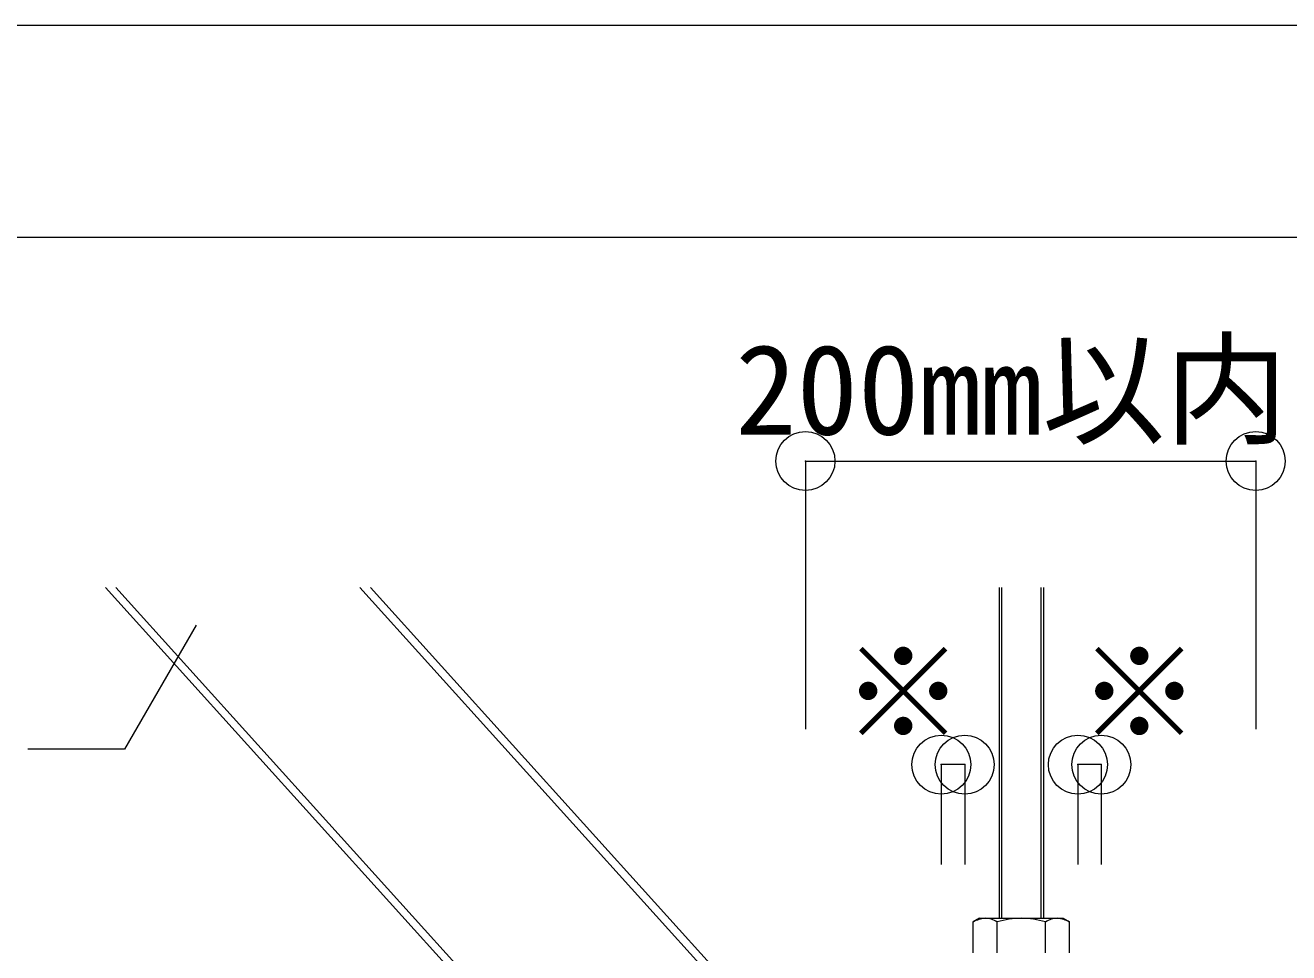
# Model space of a CAD drawing. Units: millimetres on the paper, with parts at other scales. Extents: x -195 to 195, y -140 to 138.
# Drawn here: x 106.07 to 118.92, y 52.75 to 62.18 of the extents above; entities that cross this region are included whole.
import ezdxf
from ezdxf.enums import TextEntityAlignment as Align

# ---------------------------------------------------------------- set-up
doc = ezdxf.new("R2010")
doc.units = ezdxf.units.MM
doc.header["$PDMODE"] = 32
doc.header["$PDSIZE"] = 0.6
for name, color, linetype, lineweight in [('5-1_吊り材', 7, 'Continuous', 18), ('5-4_ブレース・補強材', 4, 'Continuous', 9), ('5-5_寸法', 4, 'Continuous', 9), ('5-6_文字', 7, 'Continuous', 18), ('F-2_野縁受け', 3, 'Continuous', 18)]:
    doc.layers.add(name, color=color, linetype=linetype, lineweight=lineweight)
doc.styles.add('ＭＳ ゴシック', font='')
doc.styles.get('ＭＳ ゴシック').set_extended_font_data('MS Gothic')

msp = doc.modelspace()

# ---------------------------------------------------------------- linework, layer by layer
at = {"layer": '5-1_吊り材'}
for p, q in [((115.974, 56.467), (115.974, 53.103)), ((116.002, 53.103), (116.002, 56.467)), ((116.396, 56.467), (116.396, 53.103)), ((116.424, 56.467), (116.424, 53.103)), ((115.775, 53.103), (115.709, 53.065)), ((115.709, 52.948), (115.709, 53.065)), ((115.775, 53.103), (116.624, 53.103)), ((115.954, 52.948), (115.954, 53.065)), ((116.444, 52.948), (116.444, 53.065)), ((116.624, 53.103), (116.689, 53.065)), ((116.689, 52.948), (116.689, 53.065)), ((115.709, 52.753), (115.709, 52.948)), ((115.954, 52.753), (115.954, 52.948)), ((116.444, 52.753), (116.444, 52.948)), ((116.689, 52.753), (116.689, 52.948))]:
    msp.add_line(p, q, dxfattribs=at)
for centre, radius, start, end in [((115.869, 52.764), 0.341, 96.3429, 118.0413), ((115.823, 52.859), 0.244, 57.5712, 88.0446), ((116.199, 52.292), 0.811, 72.412, 107.588), ((116.575, 52.859), 0.244, 91.9554, 122.4288), ((116.529, 52.764), 0.341, 61.9587, 83.6571)]:
    msp.add_arc(centre, radius, start, end, dxfattribs=at)
at = {"layer": '5-4_ブレース・補強材'}
for p, q in [((106.889, 56.467), (113.769, 48.842)), ((106.996, 56.467), (113.829, 48.896)), ((109.475, 56.467), (115.095, 50.24)), ((109.583, 56.467), (115.151, 50.297))]:
    msp.add_line(p, q, dxfattribs=at)
at = {"layer": '5-5_寸法'}
for p, q in [((114.005, 57.751), (114.005, 55.026)), ((114.005, 57.751), (116.199, 57.751)), ((115.386, 54.665), (115.386, 53.651)), ((115.624, 54.665), (115.386, 54.665)), ((115.624, 54.665), (115.624, 53.651)), ((117.012, 54.665), (116.774, 54.665)), ((116.774, 54.665), (116.774, 53.651)), ((117.012, 54.665), (117.012, 53.651))]:
    msp.add_line(p, q, dxfattribs=at)
msp.add_lwpolyline([(116.199, 57.751), (118.582, 57.751), (118.582, 55.026)], dxfattribs=at)
at = {"layer": '5-5_寸法', "color": 7}
for p in [(114.005, 57.751), (118.582, 57.751), (115.386, 54.665), (115.624, 54.665), (116.774, 54.665), (117.012, 54.665)]:
    msp.add_point(p, dxfattribs=at)
at = {"layer": '5-6_文字'}
for p, q in [((107.81, 56.082), (107.083, 54.823)), ((107.083, 54.823), (106.1, 54.823))]:
    msp.add_line(p, q, dxfattribs=at)
at = {"layer": 'F-2_野縁受け'}
for p, q in [((2.29, 62.182), (191.29, 62.182)), ((95.358, 60.029), (137.04, 60.029))]:
    msp.add_line(p, q, dxfattribs=at)

# ---------------------------------------------------------------- texts
at = {"layer": '5-5_寸法', "style": 'ＭＳ ゴシック'}
for s, height, p in [('200mm以内', 0.9164, (113.292, 57.746)), ('※', 0.916, (114.374, 54.665)), ('※', 0.916, (116.774, 54.665))]:
    msp.add_text(s, height=height, dxfattribs=at).set_placement(p, align=Align.BOTTOM_LEFT)

doc.saveas('drawing.dxf')
